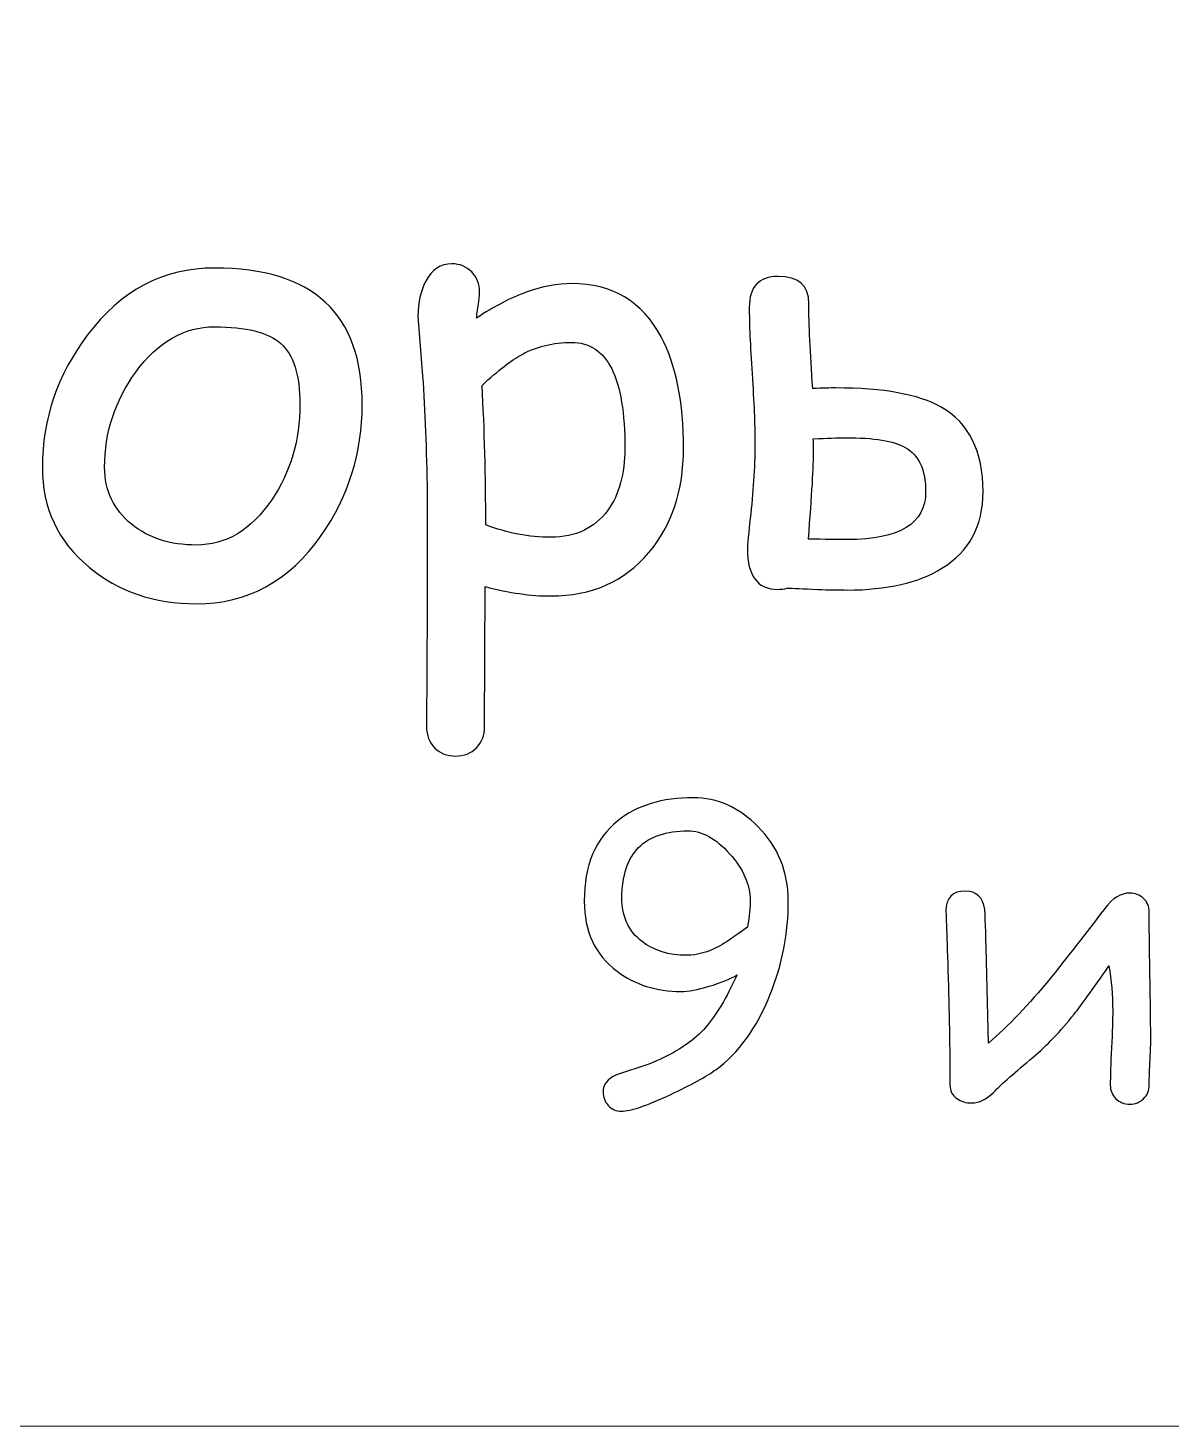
# Model space of a CAD drawing. Header units: centimetres. Extents: x -32 to 84, y -99 to 5.
# Drawn here: x -5.286 to -2.237, y -14.85 to -11.121 of the extents above; entities that cross this region are included whole.
import ezdxf

# ---------------------------------------------------------------- set-up
doc = ezdxf.new("R2010")
doc.units = ezdxf.units.CM
doc.header["$MEASUREMENT"] = 0
doc.layers.add('layer 1', color=7, linetype='Continuous')

msp = doc.modelspace()

# ---------------------------------------------------------------- linework, layer by layer
at = {"layer": 'layer 1', "color": 250, "lineweight": 20}
msp.add_open_spline([(-10.5, 5.15), (-10.5, 5.15), (9.49999, 5.15), (9.49999, 5.15), (9.49999, 5.15), (9.49999, 5.15), (9.49999, -14.85), (9.49999, -14.85), (9.49999, -14.85), (9.49999, -14.85), (-10.5, -14.85), (-10.5, -14.85), (-10.5, -14.85), (-10.5, -14.85), (-10.5, 5.15), (-10.5, 5.15)], degree=3, knots=[0, 0, 0, 0, 0.2, 0.2, 0.2, 0.2, 0.4, 0.4, 0.4, 0.4, 0.6, 0.6, 0.6, 0.6, 1, 1, 1, 1], dxfattribs=at)
msp.add_open_spline([(-10.5, 5.15), (-10.5, 5.15), (9.49999, 5.15), (9.49999, 5.15), (9.49999, 5.15), (9.49999, 5.15), (9.49999, -14.85), (9.49999, -14.85), (9.49999, -14.85), (9.49999, -14.85), (-10.5, -14.85), (-10.5, -14.85), (-10.5, -14.85), (-10.5, -14.85), (-10.5, 5.15), (-10.5, 5.15)], degree=3, knots=[0, 0, 0, 0, 0.2, 0.2, 0.2, 0.2, 0.4, 0.4, 0.4, 0.4, 0.6, 0.6, 0.6, 0.6, 1, 1, 1, 1], dxfattribs=at)
at = {"layer": 'layer 1', "color": 250}
for points, knots in [([(-4.3943, -12.12597), (-4.3943, -12.25442), (-4.43093, -12.37088), (-4.50393, -12.47535), (-4.50393, -12.47535), (-4.58913, -12.59661), (-4.70012, -12.65711), (-4.83716, -12.65711), (-4.83716, -12.65711), (-4.94922, -12.65711), (-5.04448, -12.6246), (-5.1229, -12.55957), (-5.1229, -12.55957), (-5.20593, -12.49108), (-5.24745, -12.40207), (-5.24745, -12.2928), (-5.24745, -12.2928), (-5.24745, -12.16434), (-5.20756, -12.04708), (-5.12751, -11.94101), (-5.12751, -11.94101), (-5.03823, -11.82135), (-4.92508, -11.76165), (-4.78804, -11.76165), (-4.78804, -11.76165), (-4.52564, -11.76165), (-4.3943, -11.88318), (-4.3943, -12.12597)], [0, 0, 0, 0, 0.125, 0.125, 0.125, 0.125, 0.25, 0.25, 0.25, 0.25, 0.375, 0.375, 0.375, 0.375, 0.5, 0.5, 0.5, 0.5, 0.625, 0.625, 0.625, 0.625, 0.75, 0.75, 0.75, 0.75, 1, 1, 1, 1]), ([(-3.8912, -12.63632), (-3.94439, -12.63632), (-4.00272, -12.62806), (-4.06649, -12.61127), (-4.06649, -12.61127), (-4.06649, -12.61127), (-4.06812, -12.98518), (-4.06812, -12.98518), (-4.06812, -12.98518), (-4.06812, -13.0081), (-4.07545, -13.02675), (-4.08983, -13.04141), (-4.08983, -13.04141), (-4.10422, -13.05607), (-4.12294, -13.06326), (-4.14547, -13.06326), (-4.14547, -13.06326), (-4.16799, -13.06326), (-4.1867, -13.05607), (-4.20109, -13.04141), (-4.20109, -13.04141), (-4.21547, -13.02675), (-4.2228, -13.0081), (-4.2228, -12.98518), (-4.2228, -12.98518), (-4.2228, -12.98518), (-4.22117, -12.67257), (-4.22117, -12.67257), (-4.22117, -12.67257), (-4.22117, -12.67257), (-4.22117, -12.36076), (-4.22117, -12.36076), (-4.22117, -12.36076), (-4.2228, -12.24669), (-4.22687, -12.14276), (-4.23338, -12.04895), (-4.23338, -12.04895), (-4.23338, -12.04895), (-4.2456, -11.89038), (-4.2456, -11.89038), (-4.2456, -11.89038), (-4.2456, -11.85333), (-4.23854, -11.82215), (-4.2247, -11.79657), (-4.2247, -11.79657), (-4.20869, -11.76592), (-4.18535, -11.75046), (-4.15496, -11.75046), (-4.15496, -11.75046), (-4.13406, -11.75046), (-4.1167, -11.75766), (-4.10232, -11.77205), (-4.10232, -11.77205), (-4.0882, -11.78644), (-4.08115, -11.80429), (-4.08115, -11.82508), (-4.08115, -11.82508), (-4.08115, -11.82988), (-4.08196, -11.83841), (-4.08359, -11.85093), (-4.08359, -11.85093), (-4.08631, -11.86692), (-4.0882, -11.88185), (-4.08929, -11.89544), (-4.08929, -11.89544), (-4.04371, -11.86453), (-3.99974, -11.84161), (-3.95714, -11.82615), (-3.95714, -11.82615), (-3.91481, -11.81096), (-3.87438, -11.80323), (-3.83557, -11.80323), (-3.83557, -11.80323), (-3.72703, -11.80323), (-3.64725, -11.85067), (-3.59705, -11.94528), (-3.59705, -11.94528), (-3.55715, -12.02016), (-3.53735, -12.11957), (-3.53735, -12.2427), (-3.53735, -12.2427), (-3.53735, -12.35516), (-3.56828, -12.4479), (-3.62989, -12.52066), (-3.62989, -12.52066), (-3.69501, -12.59768), (-3.78238, -12.63632), (-3.8912, -12.63632)], [0, 0, 0, 0, 0.0434783, 0.0434783, 0.0434783, 0.0434783, 0.0869565, 0.0869565, 0.0869565, 0.0869565, 0.1304348, 0.1304348, 0.1304348, 0.1304348, 0.173913, 0.173913, 0.173913, 0.173913, 0.2173913, 0.2173913, 0.2173913, 0.2173913, 0.2608696, 0.2608696, 0.2608696, 0.2608696, 0.3043478, 0.3043478, 0.3043478, 0.3043478, 0.3478261, 0.3478261, 0.3478261, 0.3478261, 0.3913043, 0.3913043, 0.3913043, 0.3913043, 0.4347826, 0.4347826, 0.4347826, 0.4347826, 0.4782609, 0.4782609, 0.4782609, 0.4782609, 0.5217391, 0.5217391, 0.5217391, 0.5217391, 0.5652174, 0.5652174, 0.5652174, 0.5652174, 0.6086957, 0.6086957, 0.6086957, 0.6086957, 0.6521739, 0.6521739, 0.6521739, 0.6521739, 0.6956522, 0.6956522, 0.6956522, 0.6956522, 0.7391304, 0.7391304, 0.7391304, 0.7391304, 0.7826087, 0.7826087, 0.7826087, 0.7826087, 0.826087, 0.826087, 0.826087, 0.826087, 0.8695652, 0.8695652, 0.8695652, 0.8695652, 0.9130435, 0.9130435, 0.9130435, 0.9130435, 1, 1, 1, 1]), ([(-2.73847, -12.35783), (-2.73847, -12.4495), (-2.7751, -12.51773), (-2.84809, -12.5625), (-2.84809, -12.5625), (-2.90997, -12.60114), (-2.99436, -12.62033), (-3.10073, -12.62033), (-3.10073, -12.62033), (-3.12027, -12.62033), (-3.14687, -12.6198), (-3.18024, -12.61873), (-3.18024, -12.61873), (-3.21877, -12.6166), (-3.24563, -12.61554), (-3.26056, -12.61554), (-3.26056, -12.61554), (-3.26897, -12.61767), (-3.27738, -12.61873), (-3.2858, -12.61873), (-3.2858, -12.61873), (-3.3398, -12.61873), (-3.36693, -12.58276), (-3.36693, -12.5108), (-3.36693, -12.5108), (-3.36693, -12.50094), (-3.36395, -12.46976), (-3.35798, -12.41699), (-3.35798, -12.41699), (-3.35065, -12.34717), (-3.34685, -12.28187), (-3.34685, -12.22084), (-3.34685, -12.22084), (-3.34685, -12.17927), (-3.34956, -12.12037), (-3.35445, -12.04388), (-3.35445, -12.04388), (-3.35961, -11.96766), (-3.36205, -11.9085), (-3.36205, -11.86692), (-3.36205, -11.86692), (-3.36205, -11.81176), (-3.33627, -11.78404), (-3.28499, -11.78404), (-3.28499, -11.78404), (-3.23044, -11.78404), (-3.20303, -11.80803), (-3.20303, -11.856), (-3.20303, -11.856), (-3.20303, -11.9109), (-3.19951, -11.98658), (-3.19272, -12.08306), (-3.19272, -12.08306), (-3.16667, -12.08199), (-3.14632, -12.08146), (-3.13166, -12.08146), (-3.13166, -12.08146), (-3.00386, -12.08146), (-2.91023, -12.09852), (-2.85054, -12.13236), (-2.85054, -12.13236), (-2.77591, -12.175), (-2.73847, -12.25016), (-2.73847, -12.35783)], [0, 0, 0, 0, 0.0588235, 0.0588235, 0.0588235, 0.0588235, 0.1176471, 0.1176471, 0.1176471, 0.1176471, 0.1764706, 0.1764706, 0.1764706, 0.1764706, 0.2352941, 0.2352941, 0.2352941, 0.2352941, 0.2941176, 0.2941176, 0.2941176, 0.2941176, 0.3529412, 0.3529412, 0.3529412, 0.3529412, 0.4117647, 0.4117647, 0.4117647, 0.4117647, 0.4705882, 0.4705882, 0.4705882, 0.4705882, 0.5294118, 0.5294118, 0.5294118, 0.5294118, 0.5882353, 0.5882353, 0.5882353, 0.5882353, 0.6470588, 0.6470588, 0.6470588, 0.6470588, 0.7058824, 0.7058824, 0.7058824, 0.7058824, 0.7647059, 0.7647059, 0.7647059, 0.7647059, 0.8235294, 0.8235294, 0.8235294, 0.8235294, 0.8823529, 0.8823529, 0.8823529, 0.8823529, 1, 1, 1, 1]), ([(-4.56037, -12.12597), (-4.56037, -12.04681), (-4.57746, -11.99245), (-4.61139, -11.96287), (-4.61139, -11.96287), (-4.64531, -11.93328), (-4.70419, -11.91836), (-4.78804, -11.91836), (-4.78804, -11.91836), (-4.86918, -11.91836), (-4.93946, -11.9586), (-4.99834, -12.03935), (-4.99834, -12.03935), (-5.0537, -12.11584), (-5.08138, -12.20032), (-5.08138, -12.2928), (-5.08138, -12.2928), (-5.08138, -12.35516), (-5.0575, -12.40606), (-5.00947, -12.44497), (-5.00947, -12.44497), (-4.96361, -12.48202), (-4.90608, -12.50041), (-4.83716, -12.50041), (-4.83716, -12.50041), (-4.75683, -12.50041), (-4.68981, -12.46016), (-4.63553, -12.37941), (-4.63553, -12.37941), (-4.58533, -12.30506), (-4.56037, -12.22058), (-4.56037, -12.12597)], [0, 0, 0, 0, 0.1111111, 0.1111111, 0.1111111, 0.1111111, 0.2222222, 0.2222222, 0.2222222, 0.2222222, 0.3333333, 0.3333333, 0.3333333, 0.3333333, 0.4444444, 0.4444444, 0.4444444, 0.4444444, 0.5555556, 0.5555556, 0.5555556, 0.5555556, 0.6666667, 0.6666667, 0.6666667, 0.6666667, 0.7777778, 0.7777778, 0.7777778, 0.7777778, 1, 1, 1, 1]), ([(-3.83611, -11.95993), (-3.88468, -11.95993), (-3.92891, -11.97059), (-3.96799, -11.99191), (-3.96799, -11.99191), (-3.99622, -12.00711), (-4.03176, -12.03456), (-4.07464, -12.07453), (-4.07464, -12.07453), (-4.06812, -12.19259), (-4.06487, -12.31678), (-4.06487, -12.44684), (-4.06487, -12.44684), (-4.00707, -12.46869), (-3.949, -12.47962), (-3.8912, -12.47962), (-3.8912, -12.47962), (-3.82472, -12.47962), (-3.77425, -12.45537), (-3.73897, -12.40713), (-3.73897, -12.40713), (-3.70885, -12.36502), (-3.69366, -12.31039), (-3.69366, -12.24323), (-3.69366, -12.24323), (-3.69366, -12.14862), (-3.70531, -12.07773), (-3.72893, -12.03056), (-3.72893, -12.03056), (-3.75254, -11.98339), (-3.78836, -11.95993), (-3.83611, -11.95993)], [0, 0, 0, 0, 0.1111111, 0.1111111, 0.1111111, 0.1111111, 0.2222222, 0.2222222, 0.2222222, 0.2222222, 0.3333333, 0.3333333, 0.3333333, 0.3333333, 0.4444444, 0.4444444, 0.4444444, 0.4444444, 0.5555556, 0.5555556, 0.5555556, 0.5555556, 0.6666667, 0.6666667, 0.6666667, 0.6666667, 0.7777778, 0.7777778, 0.7777778, 0.7777778, 1, 1, 1, 1]), ([(-2.89151, -12.35783), (-2.89151, -12.29946), (-2.90969, -12.26028), (-2.94633, -12.24003), (-2.94633, -12.24003), (-2.97591, -12.22271), (-3.02909, -12.21418), (-3.10534, -12.21418), (-3.10534, -12.21418), (-3.12596, -12.21418), (-3.15446, -12.21525), (-3.1911, -12.21738), (-3.1911, -12.21738), (-3.19055, -12.2283), (-3.19028, -12.2387), (-3.19028, -12.24856), (-3.19028, -12.24856), (-3.19028, -12.288), (-3.1949, -12.36662), (-3.20412, -12.48442), (-3.20412, -12.48442), (-3.16015, -12.48548), (-3.12542, -12.48601), (-3.10019, -12.48601), (-3.10019, -12.48601), (-2.96098, -12.48601), (-2.89151, -12.44337), (-2.89151, -12.35783)], [0, 0, 0, 0, 0.125, 0.125, 0.125, 0.125, 0.25, 0.25, 0.25, 0.25, 0.375, 0.375, 0.375, 0.375, 0.5, 0.5, 0.5, 0.5, 0.625, 0.625, 0.625, 0.625, 0.75, 0.75, 0.75, 0.75, 1, 1, 1, 1]), ([(-3.45127, -13.89959), (-3.47658, -13.91815), (-3.51721, -13.94038), (-3.57318, -13.96628), (-3.57318, -13.96628), (-3.63537, -13.99569), (-3.67869, -14.01039), (-3.70292, -14.01039), (-3.70292, -14.01039), (-3.71719, -14.01039), (-3.72895, -14.00531), (-3.73821, -13.99499), (-3.73821, -13.99499), (-3.74731, -13.98483), (-3.75194, -13.97276), (-3.75194, -13.9591), (-3.75194, -13.9591), (-3.75194, -13.93898), (-3.74018, -13.92392), (-3.71647, -13.91359), (-3.71647, -13.91359), (-3.71647, -13.91359), (-3.6295, -13.88454), (-3.6295, -13.88454), (-3.6295, -13.88454), (-3.57568, -13.86301), (-3.53307, -13.83815), (-3.50171, -13.81015), (-3.50171, -13.81015), (-3.47052, -13.78232), (-3.44201, -13.74241), (-3.41634, -13.69095), (-3.41634, -13.69095), (-3.41634, -13.69095), (-3.39388, -13.64701), (-3.39388, -13.64701), (-3.39388, -13.64701), (-3.41331, -13.65787), (-3.43844, -13.66802), (-3.46909, -13.6773), (-3.46909, -13.6773), (-3.49975, -13.68657), (-3.52452, -13.69112), (-3.54377, -13.69112), (-3.54377, -13.69112), (-3.60953, -13.69112), (-3.66639, -13.67309), (-3.71451, -13.63721), (-3.71451, -13.63721), (-3.77296, -13.59345), (-3.8022, -13.53114), (-3.8022, -13.45045), (-3.8022, -13.45045), (-3.8022, -13.35505), (-3.77225, -13.28329), (-3.71237, -13.2355), (-3.71237, -13.2355), (-3.66122, -13.19472), (-3.59421, -13.17441), (-3.51098, -13.17441), (-3.51098, -13.17441), (-3.44699, -13.17441), (-3.38961, -13.19997), (-3.33881, -13.25126), (-3.33881, -13.25126), (-3.28517, -13.30569), (-3.25826, -13.37116), (-3.2579, -13.44817), (-3.2579, -13.44817), (-3.25755, -13.53499), (-3.27394, -13.61918), (-3.30691, -13.70075), (-3.30691, -13.70075), (-3.34237, -13.78897), (-3.39049, -13.85531), (-3.45127, -13.89959)], [0, 0, 0, 0, 0.05, 0.05, 0.05, 0.05, 0.1, 0.1, 0.1, 0.1, 0.15, 0.15, 0.15, 0.15, 0.2, 0.2, 0.2, 0.2, 0.25, 0.25, 0.25, 0.25, 0.3, 0.3, 0.3, 0.3, 0.35, 0.35, 0.35, 0.35, 0.4, 0.4, 0.4, 0.4, 0.45, 0.45, 0.45, 0.45, 0.5, 0.5, 0.5, 0.5, 0.55, 0.55, 0.55, 0.55, 0.6, 0.6, 0.6, 0.6, 0.65, 0.65, 0.65, 0.65, 0.7, 0.7, 0.7, 0.7, 0.75, 0.75, 0.75, 0.75, 0.8, 0.8, 0.8, 0.8, 0.85, 0.85, 0.85, 0.85, 0.9, 0.9, 0.9, 0.9, 1, 1, 1, 1]), ([(-3.52542, -13.26263), (-3.58387, -13.26263), (-3.62772, -13.27751), (-3.65712, -13.30727), (-3.65712, -13.30727), (-3.68653, -13.33685), (-3.70132, -13.38166), (-3.70168, -13.44135), (-3.70168, -13.44135), (-3.70168, -13.49158), (-3.68368, -13.53044), (-3.64786, -13.5581), (-3.64786, -13.5581), (-3.6163, -13.58243), (-3.57656, -13.5945), (-3.52844, -13.5945), (-3.52844, -13.5945), (-3.50064, -13.5945), (-3.47158, -13.58628), (-3.44129, -13.57), (-3.44129, -13.57), (-3.42739, -13.56247), (-3.40244, -13.54549), (-3.36626, -13.51924), (-3.36626, -13.51924), (-3.3618, -13.48948), (-3.35949, -13.46603), (-3.35949, -13.44852), (-3.35949, -13.44852), (-3.35985, -13.40581), (-3.3782, -13.36415), (-3.41455, -13.32355), (-3.41455, -13.32355), (-3.45091, -13.28294), (-3.4878, -13.26263), (-3.52542, -13.26263)], [0, 0, 0, 0, 0.1, 0.1, 0.1, 0.1, 0.2, 0.2, 0.2, 0.2, 0.3, 0.3, 0.3, 0.3, 0.4, 0.4, 0.4, 0.4, 0.5, 0.5, 0.5, 0.5, 0.6, 0.6, 0.6, 0.6, 0.7, 0.7, 0.7, 0.7, 0.8, 0.8, 0.8, 0.8, 1, 1, 1, 1]), ([(-2.29121, -13.82188), (-2.29121, -13.83518), (-2.29175, -13.85513), (-2.29318, -13.88139), (-2.29318, -13.88139), (-2.2946, -13.90764), (-2.29532, -13.92742), (-2.29532, -13.94073), (-2.29532, -13.94073), (-2.29532, -13.95508), (-2.30031, -13.96716), (-2.31011, -13.97696), (-2.31011, -13.97696), (-2.32009, -13.98659), (-2.33239, -13.99149), (-2.34682, -13.99149), (-2.34682, -13.99149), (-2.3618, -13.99149), (-2.37427, -13.98659), (-2.38425, -13.97696), (-2.38425, -13.97696), (-2.39405, -13.96716), (-2.39904, -13.95525), (-2.39904, -13.9409), (-2.39904, -13.9409), (-2.39904, -13.91867), (-2.39797, -13.88559), (-2.39583, -13.84165), (-2.39583, -13.84165), (-2.3937, -13.79772), (-2.39263, -13.76464), (-2.39263, -13.74258), (-2.39263, -13.74258), (-2.39263, -13.70058), (-2.39601, -13.66067), (-2.40261, -13.62286), (-2.40261, -13.62286), (-2.4452, -13.6843), (-2.47604, -13.72718), (-2.49528, -13.75134), (-2.49528, -13.75134), (-2.53236, -13.79772), (-2.56871, -13.83605), (-2.60471, -13.86598), (-2.60471, -13.86598), (-2.65212, -13.90519), (-2.68741, -13.9367), (-2.71057, -13.96015), (-2.71057, -13.96015), (-2.72893, -13.97888), (-2.74836, -13.98834), (-2.76868, -13.98834), (-2.76868, -13.98834), (-2.78401, -13.98834), (-2.79719, -13.98448), (-2.80842, -13.97661), (-2.80842, -13.97661), (-2.82072, -13.96768), (-2.82678, -13.95578), (-2.82678, -13.94108), (-2.82678, -13.94108), (-2.82678, -13.84358), (-2.82856, -13.74206), (-2.83194, -13.63634), (-2.83194, -13.63634), (-2.83569, -13.52641), (-2.83747, -13.47285), (-2.83747, -13.47565), (-2.83747, -13.47565), (-2.83747, -13.44082), (-2.82001, -13.42332), (-2.78525, -13.42332), (-2.78525, -13.42332), (-2.75584, -13.42332), (-2.73855, -13.43977), (-2.73375, -13.4725), (-2.73375, -13.4725), (-2.73304, -13.47775), (-2.73197, -13.51136), (-2.73018, -13.57367), (-2.73018, -13.57367), (-2.73018, -13.57367), (-2.72413, -13.8287), (-2.72413, -13.8287), (-2.72413, -13.8287), (-2.67137, -13.78319), (-2.61647, -13.72596), (-2.55927, -13.65664), (-2.55927, -13.65664), (-2.54144, -13.63511), (-2.49279, -13.57245), (-2.41312, -13.469), (-2.41312, -13.469), (-2.39244, -13.44205), (-2.37052, -13.42857), (-2.34717, -13.42857), (-2.34717, -13.42857), (-2.33256, -13.42857), (-2.32026, -13.43329), (-2.31028, -13.44292), (-2.31028, -13.44292), (-2.30031, -13.45255), (-2.29532, -13.46463), (-2.29532, -13.47933), (-2.29532, -13.47933), (-2.29532, -13.51714), (-2.2946, -13.57437), (-2.29318, -13.65069), (-2.29318, -13.65069), (-2.29175, -13.72701), (-2.29121, -13.78407), (-2.29121, -13.82188)], [0, 0, 0, 0, 0.0344828, 0.0344828, 0.0344828, 0.0344828, 0.0689655, 0.0689655, 0.0689655, 0.0689655, 0.1034483, 0.1034483, 0.1034483, 0.1034483, 0.137931, 0.137931, 0.137931, 0.137931, 0.1724138, 0.1724138, 0.1724138, 0.1724138, 0.2068966, 0.2068966, 0.2068966, 0.2068966, 0.2413793, 0.2413793, 0.2413793, 0.2413793, 0.2758621, 0.2758621, 0.2758621, 0.2758621, 0.3103448, 0.3103448, 0.3103448, 0.3103448, 0.3448276, 0.3448276, 0.3448276, 0.3448276, 0.3793103, 0.3793103, 0.3793103, 0.3793103, 0.4137931, 0.4137931, 0.4137931, 0.4137931, 0.4482759, 0.4482759, 0.4482759, 0.4482759, 0.4827586, 0.4827586, 0.4827586, 0.4827586, 0.5172414, 0.5172414, 0.5172414, 0.5172414, 0.5517241, 0.5517241, 0.5517241, 0.5517241, 0.5862069, 0.5862069, 0.5862069, 0.5862069, 0.6206897, 0.6206897, 0.6206897, 0.6206897, 0.6551724, 0.6551724, 0.6551724, 0.6551724, 0.6896552, 0.6896552, 0.6896552, 0.6896552, 0.7241379, 0.7241379, 0.7241379, 0.7241379, 0.7586207, 0.7586207, 0.7586207, 0.7586207, 0.7931034, 0.7931034, 0.7931034, 0.7931034, 0.8275862, 0.8275862, 0.8275862, 0.8275862, 0.862069, 0.862069, 0.862069, 0.862069, 0.8965517, 0.8965517, 0.8965517, 0.8965517, 0.9310345, 0.9310345, 0.9310345, 0.9310345, 1, 1, 1, 1])]:
    msp.add_open_spline(points, degree=3, knots=knots, dxfattribs=at)
at = {"layer": 'layer 1', "color": 250, "lineweight": 25}
for points, knots in [([(-4.3943, -12.12597), (-4.3943, -12.25442), (-4.43093, -12.37088), (-4.50393, -12.47535), (-4.50393, -12.47535), (-4.58913, -12.59661), (-4.70012, -12.65711), (-4.83716, -12.65711), (-4.83716, -12.65711), (-4.94922, -12.65711), (-5.04448, -12.6246), (-5.1229, -12.55957), (-5.1229, -12.55957), (-5.20593, -12.49108), (-5.24745, -12.40207), (-5.24745, -12.2928), (-5.24745, -12.2928), (-5.24745, -12.16434), (-5.20756, -12.04708), (-5.12751, -11.94101), (-5.12751, -11.94101), (-5.03823, -11.82135), (-4.92508, -11.76165), (-4.78804, -11.76165), (-4.78804, -11.76165), (-4.52564, -11.76165), (-4.3943, -11.88318), (-4.3943, -12.12597)], [0, 0, 0, 0, 0.125, 0.125, 0.125, 0.125, 0.25, 0.25, 0.25, 0.25, 0.375, 0.375, 0.375, 0.375, 0.5, 0.5, 0.5, 0.5, 0.625, 0.625, 0.625, 0.625, 0.75, 0.75, 0.75, 0.75, 1, 1, 1, 1]), ([(-3.8912, -12.63632), (-3.94439, -12.63632), (-4.00272, -12.62806), (-4.06649, -12.61127), (-4.06649, -12.61127), (-4.06649, -12.61127), (-4.06812, -12.98518), (-4.06812, -12.98518), (-4.06812, -12.98518), (-4.06812, -13.0081), (-4.07545, -13.02675), (-4.08983, -13.04141), (-4.08983, -13.04141), (-4.10422, -13.05607), (-4.12294, -13.06326), (-4.14547, -13.06326), (-4.14547, -13.06326), (-4.16799, -13.06326), (-4.1867, -13.05607), (-4.20109, -13.04141), (-4.20109, -13.04141), (-4.21547, -13.02675), (-4.2228, -13.0081), (-4.2228, -12.98518), (-4.2228, -12.98518), (-4.2228, -12.98518), (-4.22117, -12.67257), (-4.22117, -12.67257), (-4.22117, -12.67257), (-4.22117, -12.67257), (-4.22117, -12.36076), (-4.22117, -12.36076), (-4.22117, -12.36076), (-4.2228, -12.24669), (-4.22687, -12.14276), (-4.23338, -12.04895), (-4.23338, -12.04895), (-4.23338, -12.04895), (-4.2456, -11.89038), (-4.2456, -11.89038), (-4.2456, -11.89038), (-4.2456, -11.85333), (-4.23854, -11.82215), (-4.2247, -11.79657), (-4.2247, -11.79657), (-4.20869, -11.76592), (-4.18535, -11.75046), (-4.15496, -11.75046), (-4.15496, -11.75046), (-4.13406, -11.75046), (-4.1167, -11.75766), (-4.10232, -11.77205), (-4.10232, -11.77205), (-4.0882, -11.78644), (-4.08115, -11.80429), (-4.08115, -11.82508), (-4.08115, -11.82508), (-4.08115, -11.82988), (-4.08196, -11.83841), (-4.08359, -11.85093), (-4.08359, -11.85093), (-4.08631, -11.86692), (-4.0882, -11.88185), (-4.08929, -11.89544), (-4.08929, -11.89544), (-4.04371, -11.86453), (-3.99974, -11.84161), (-3.95714, -11.82615), (-3.95714, -11.82615), (-3.91481, -11.81096), (-3.87438, -11.80323), (-3.83557, -11.80323), (-3.83557, -11.80323), (-3.72703, -11.80323), (-3.64725, -11.85067), (-3.59705, -11.94528), (-3.59705, -11.94528), (-3.55715, -12.02016), (-3.53735, -12.11957), (-3.53735, -12.2427), (-3.53735, -12.2427), (-3.53735, -12.35516), (-3.56828, -12.4479), (-3.62989, -12.52066), (-3.62989, -12.52066), (-3.69501, -12.59768), (-3.78238, -12.63632), (-3.8912, -12.63632)], [0, 0, 0, 0, 0.0434783, 0.0434783, 0.0434783, 0.0434783, 0.0869565, 0.0869565, 0.0869565, 0.0869565, 0.1304348, 0.1304348, 0.1304348, 0.1304348, 0.173913, 0.173913, 0.173913, 0.173913, 0.2173913, 0.2173913, 0.2173913, 0.2173913, 0.2608696, 0.2608696, 0.2608696, 0.2608696, 0.3043478, 0.3043478, 0.3043478, 0.3043478, 0.3478261, 0.3478261, 0.3478261, 0.3478261, 0.3913043, 0.3913043, 0.3913043, 0.3913043, 0.4347826, 0.4347826, 0.4347826, 0.4347826, 0.4782609, 0.4782609, 0.4782609, 0.4782609, 0.5217391, 0.5217391, 0.5217391, 0.5217391, 0.5652174, 0.5652174, 0.5652174, 0.5652174, 0.6086957, 0.6086957, 0.6086957, 0.6086957, 0.6521739, 0.6521739, 0.6521739, 0.6521739, 0.6956522, 0.6956522, 0.6956522, 0.6956522, 0.7391304, 0.7391304, 0.7391304, 0.7391304, 0.7826087, 0.7826087, 0.7826087, 0.7826087, 0.826087, 0.826087, 0.826087, 0.826087, 0.8695652, 0.8695652, 0.8695652, 0.8695652, 0.9130435, 0.9130435, 0.9130435, 0.9130435, 1, 1, 1, 1]), ([(-2.73847, -12.35783), (-2.73847, -12.4495), (-2.7751, -12.51773), (-2.84809, -12.5625), (-2.84809, -12.5625), (-2.90997, -12.60114), (-2.99436, -12.62033), (-3.10073, -12.62033), (-3.10073, -12.62033), (-3.12027, -12.62033), (-3.14687, -12.6198), (-3.18024, -12.61873), (-3.18024, -12.61873), (-3.21877, -12.6166), (-3.24563, -12.61554), (-3.26056, -12.61554), (-3.26056, -12.61554), (-3.26897, -12.61767), (-3.27738, -12.61873), (-3.2858, -12.61873), (-3.2858, -12.61873), (-3.3398, -12.61873), (-3.36693, -12.58276), (-3.36693, -12.5108), (-3.36693, -12.5108), (-3.36693, -12.50094), (-3.36395, -12.46976), (-3.35798, -12.41699), (-3.35798, -12.41699), (-3.35065, -12.34717), (-3.34685, -12.28187), (-3.34685, -12.22084), (-3.34685, -12.22084), (-3.34685, -12.17927), (-3.34956, -12.12037), (-3.35445, -12.04388), (-3.35445, -12.04388), (-3.35961, -11.96766), (-3.36205, -11.9085), (-3.36205, -11.86692), (-3.36205, -11.86692), (-3.36205, -11.81176), (-3.33627, -11.78404), (-3.28499, -11.78404), (-3.28499, -11.78404), (-3.23044, -11.78404), (-3.20303, -11.80803), (-3.20303, -11.856), (-3.20303, -11.856), (-3.20303, -11.9109), (-3.19951, -11.98658), (-3.19272, -12.08306), (-3.19272, -12.08306), (-3.16667, -12.08199), (-3.14632, -12.08146), (-3.13166, -12.08146), (-3.13166, -12.08146), (-3.00386, -12.08146), (-2.91023, -12.09852), (-2.85054, -12.13236), (-2.85054, -12.13236), (-2.77591, -12.175), (-2.73847, -12.25016), (-2.73847, -12.35783)], [0, 0, 0, 0, 0.0588235, 0.0588235, 0.0588235, 0.0588235, 0.1176471, 0.1176471, 0.1176471, 0.1176471, 0.1764706, 0.1764706, 0.1764706, 0.1764706, 0.2352941, 0.2352941, 0.2352941, 0.2352941, 0.2941176, 0.2941176, 0.2941176, 0.2941176, 0.3529412, 0.3529412, 0.3529412, 0.3529412, 0.4117647, 0.4117647, 0.4117647, 0.4117647, 0.4705882, 0.4705882, 0.4705882, 0.4705882, 0.5294118, 0.5294118, 0.5294118, 0.5294118, 0.5882353, 0.5882353, 0.5882353, 0.5882353, 0.6470588, 0.6470588, 0.6470588, 0.6470588, 0.7058824, 0.7058824, 0.7058824, 0.7058824, 0.7647059, 0.7647059, 0.7647059, 0.7647059, 0.8235294, 0.8235294, 0.8235294, 0.8235294, 0.8823529, 0.8823529, 0.8823529, 0.8823529, 1, 1, 1, 1]), ([(-4.56037, -12.12597), (-4.56037, -12.04681), (-4.57746, -11.99245), (-4.61139, -11.96287), (-4.61139, -11.96287), (-4.64531, -11.93328), (-4.70419, -11.91836), (-4.78804, -11.91836), (-4.78804, -11.91836), (-4.86918, -11.91836), (-4.93946, -11.9586), (-4.99834, -12.03935), (-4.99834, -12.03935), (-5.0537, -12.11584), (-5.08138, -12.20032), (-5.08138, -12.2928), (-5.08138, -12.2928), (-5.08138, -12.35516), (-5.0575, -12.40606), (-5.00947, -12.44497), (-5.00947, -12.44497), (-4.96361, -12.48202), (-4.90608, -12.50041), (-4.83716, -12.50041), (-4.83716, -12.50041), (-4.75683, -12.50041), (-4.68981, -12.46016), (-4.63553, -12.37941), (-4.63553, -12.37941), (-4.58533, -12.30506), (-4.56037, -12.22058), (-4.56037, -12.12597)], [0, 0, 0, 0, 0.1111111, 0.1111111, 0.1111111, 0.1111111, 0.2222222, 0.2222222, 0.2222222, 0.2222222, 0.3333333, 0.3333333, 0.3333333, 0.3333333, 0.4444444, 0.4444444, 0.4444444, 0.4444444, 0.5555556, 0.5555556, 0.5555556, 0.5555556, 0.6666667, 0.6666667, 0.6666667, 0.6666667, 0.7777778, 0.7777778, 0.7777778, 0.7777778, 1, 1, 1, 1]), ([(-3.83611, -11.95993), (-3.88468, -11.95993), (-3.92891, -11.97059), (-3.96799, -11.99191), (-3.96799, -11.99191), (-3.99622, -12.00711), (-4.03176, -12.03456), (-4.07464, -12.07453), (-4.07464, -12.07453), (-4.06812, -12.19259), (-4.06487, -12.31678), (-4.06487, -12.44684), (-4.06487, -12.44684), (-4.00707, -12.46869), (-3.949, -12.47962), (-3.8912, -12.47962), (-3.8912, -12.47962), (-3.82472, -12.47962), (-3.77425, -12.45537), (-3.73897, -12.40713), (-3.73897, -12.40713), (-3.70885, -12.36502), (-3.69366, -12.31039), (-3.69366, -12.24323), (-3.69366, -12.24323), (-3.69366, -12.14862), (-3.70531, -12.07773), (-3.72893, -12.03056), (-3.72893, -12.03056), (-3.75254, -11.98339), (-3.78836, -11.95993), (-3.83611, -11.95993)], [0, 0, 0, 0, 0.1111111, 0.1111111, 0.1111111, 0.1111111, 0.2222222, 0.2222222, 0.2222222, 0.2222222, 0.3333333, 0.3333333, 0.3333333, 0.3333333, 0.4444444, 0.4444444, 0.4444444, 0.4444444, 0.5555556, 0.5555556, 0.5555556, 0.5555556, 0.6666667, 0.6666667, 0.6666667, 0.6666667, 0.7777778, 0.7777778, 0.7777778, 0.7777778, 1, 1, 1, 1]), ([(-2.89151, -12.35783), (-2.89151, -12.29946), (-2.90969, -12.26028), (-2.94633, -12.24003), (-2.94633, -12.24003), (-2.97591, -12.22271), (-3.02909, -12.21418), (-3.10534, -12.21418), (-3.10534, -12.21418), (-3.12596, -12.21418), (-3.15446, -12.21525), (-3.1911, -12.21738), (-3.1911, -12.21738), (-3.19055, -12.2283), (-3.19028, -12.2387), (-3.19028, -12.24856), (-3.19028, -12.24856), (-3.19028, -12.288), (-3.1949, -12.36662), (-3.20412, -12.48442), (-3.20412, -12.48442), (-3.16015, -12.48548), (-3.12542, -12.48601), (-3.10019, -12.48601), (-3.10019, -12.48601), (-2.96098, -12.48601), (-2.89151, -12.44337), (-2.89151, -12.35783)], [0, 0, 0, 0, 0.125, 0.125, 0.125, 0.125, 0.25, 0.25, 0.25, 0.25, 0.375, 0.375, 0.375, 0.375, 0.5, 0.5, 0.5, 0.5, 0.625, 0.625, 0.625, 0.625, 0.75, 0.75, 0.75, 0.75, 1, 1, 1, 1])]:
    msp.add_open_spline(points, degree=3, knots=knots, dxfattribs=at)
at = {"layer": 'layer 1', "color": 250, "lineweight": 9}
for points, knots in [([(-3.45127, -13.89959), (-3.47658, -13.91815), (-3.51721, -13.94038), (-3.57318, -13.96628), (-3.57318, -13.96628), (-3.63537, -13.99569), (-3.67869, -14.01039), (-3.70292, -14.01039), (-3.70292, -14.01039), (-3.71719, -14.01039), (-3.72895, -14.00531), (-3.73821, -13.99499), (-3.73821, -13.99499), (-3.74731, -13.98483), (-3.75194, -13.97276), (-3.75194, -13.9591), (-3.75194, -13.9591), (-3.75194, -13.93898), (-3.74018, -13.92392), (-3.71647, -13.91359), (-3.71647, -13.91359), (-3.71647, -13.91359), (-3.6295, -13.88454), (-3.6295, -13.88454), (-3.6295, -13.88454), (-3.57568, -13.86301), (-3.53307, -13.83815), (-3.50171, -13.81015), (-3.50171, -13.81015), (-3.47052, -13.78232), (-3.44201, -13.74241), (-3.41634, -13.69095), (-3.41634, -13.69095), (-3.41634, -13.69095), (-3.39388, -13.64701), (-3.39388, -13.64701), (-3.39388, -13.64701), (-3.41331, -13.65787), (-3.43844, -13.66802), (-3.46909, -13.6773), (-3.46909, -13.6773), (-3.49975, -13.68657), (-3.52452, -13.69112), (-3.54377, -13.69112), (-3.54377, -13.69112), (-3.60953, -13.69112), (-3.66639, -13.67309), (-3.71451, -13.63721), (-3.71451, -13.63721), (-3.77296, -13.59345), (-3.8022, -13.53114), (-3.8022, -13.45045), (-3.8022, -13.45045), (-3.8022, -13.35505), (-3.77225, -13.28329), (-3.71237, -13.2355), (-3.71237, -13.2355), (-3.66122, -13.19472), (-3.59421, -13.17441), (-3.51098, -13.17441), (-3.51098, -13.17441), (-3.44699, -13.17441), (-3.38961, -13.19997), (-3.33881, -13.25126), (-3.33881, -13.25126), (-3.28517, -13.30569), (-3.25826, -13.37116), (-3.2579, -13.44817), (-3.2579, -13.44817), (-3.25755, -13.53499), (-3.27394, -13.61918), (-3.30691, -13.70075), (-3.30691, -13.70075), (-3.34237, -13.78897), (-3.39049, -13.85531), (-3.45127, -13.89959)], [0, 0, 0, 0, 0.05, 0.05, 0.05, 0.05, 0.1, 0.1, 0.1, 0.1, 0.15, 0.15, 0.15, 0.15, 0.2, 0.2, 0.2, 0.2, 0.25, 0.25, 0.25, 0.25, 0.3, 0.3, 0.3, 0.3, 0.35, 0.35, 0.35, 0.35, 0.4, 0.4, 0.4, 0.4, 0.45, 0.45, 0.45, 0.45, 0.5, 0.5, 0.5, 0.5, 0.55, 0.55, 0.55, 0.55, 0.6, 0.6, 0.6, 0.6, 0.65, 0.65, 0.65, 0.65, 0.7, 0.7, 0.7, 0.7, 0.75, 0.75, 0.75, 0.75, 0.8, 0.8, 0.8, 0.8, 0.85, 0.85, 0.85, 0.85, 0.9, 0.9, 0.9, 0.9, 1, 1, 1, 1]), ([(-3.52542, -13.26263), (-3.58387, -13.26263), (-3.62772, -13.27751), (-3.65712, -13.30727), (-3.65712, -13.30727), (-3.68653, -13.33685), (-3.70132, -13.38166), (-3.70168, -13.44135), (-3.70168, -13.44135), (-3.70168, -13.49158), (-3.68368, -13.53044), (-3.64786, -13.5581), (-3.64786, -13.5581), (-3.6163, -13.58243), (-3.57656, -13.5945), (-3.52844, -13.5945), (-3.52844, -13.5945), (-3.50064, -13.5945), (-3.47158, -13.58628), (-3.44129, -13.57), (-3.44129, -13.57), (-3.42739, -13.56247), (-3.40244, -13.54549), (-3.36626, -13.51924), (-3.36626, -13.51924), (-3.3618, -13.48948), (-3.35949, -13.46603), (-3.35949, -13.44852), (-3.35949, -13.44852), (-3.35985, -13.40581), (-3.3782, -13.36415), (-3.41455, -13.32355), (-3.41455, -13.32355), (-3.45091, -13.28294), (-3.4878, -13.26263), (-3.52542, -13.26263)], [0, 0, 0, 0, 0.1, 0.1, 0.1, 0.1, 0.2, 0.2, 0.2, 0.2, 0.3, 0.3, 0.3, 0.3, 0.4, 0.4, 0.4, 0.4, 0.5, 0.5, 0.5, 0.5, 0.6, 0.6, 0.6, 0.6, 0.7, 0.7, 0.7, 0.7, 0.8, 0.8, 0.8, 0.8, 1, 1, 1, 1]), ([(-2.29121, -13.82188), (-2.29121, -13.83518), (-2.29175, -13.85513), (-2.29318, -13.88139), (-2.29318, -13.88139), (-2.2946, -13.90764), (-2.29532, -13.92742), (-2.29532, -13.94073), (-2.29532, -13.94073), (-2.29532, -13.95508), (-2.30031, -13.96716), (-2.31011, -13.97696), (-2.31011, -13.97696), (-2.32009, -13.98659), (-2.33239, -13.99149), (-2.34682, -13.99149), (-2.34682, -13.99149), (-2.3618, -13.99149), (-2.37427, -13.98659), (-2.38425, -13.97696), (-2.38425, -13.97696), (-2.39405, -13.96716), (-2.39904, -13.95525), (-2.39904, -13.9409), (-2.39904, -13.9409), (-2.39904, -13.91867), (-2.39797, -13.88559), (-2.39583, -13.84165), (-2.39583, -13.84165), (-2.3937, -13.79772), (-2.39263, -13.76464), (-2.39263, -13.74258), (-2.39263, -13.74258), (-2.39263, -13.70058), (-2.39601, -13.66067), (-2.40261, -13.62286), (-2.40261, -13.62286), (-2.4452, -13.6843), (-2.47604, -13.72718), (-2.49528, -13.75134), (-2.49528, -13.75134), (-2.53236, -13.79772), (-2.56871, -13.83605), (-2.60471, -13.86598), (-2.60471, -13.86598), (-2.65212, -13.90519), (-2.68741, -13.9367), (-2.71057, -13.96015), (-2.71057, -13.96015), (-2.72893, -13.97888), (-2.74836, -13.98834), (-2.76868, -13.98834), (-2.76868, -13.98834), (-2.78401, -13.98834), (-2.79719, -13.98448), (-2.80842, -13.97661), (-2.80842, -13.97661), (-2.82072, -13.96768), (-2.82678, -13.95578), (-2.82678, -13.94108), (-2.82678, -13.94108), (-2.82678, -13.84358), (-2.82856, -13.74206), (-2.83194, -13.63634), (-2.83194, -13.63634), (-2.83569, -13.52641), (-2.83747, -13.47285), (-2.83747, -13.47565), (-2.83747, -13.47565), (-2.83747, -13.44082), (-2.82001, -13.42332), (-2.78525, -13.42332), (-2.78525, -13.42332), (-2.75584, -13.42332), (-2.73855, -13.43977), (-2.73375, -13.4725), (-2.73375, -13.4725), (-2.73304, -13.47775), (-2.73197, -13.51136), (-2.73018, -13.57367), (-2.73018, -13.57367), (-2.73018, -13.57367), (-2.72413, -13.8287), (-2.72413, -13.8287), (-2.72413, -13.8287), (-2.67137, -13.78319), (-2.61647, -13.72596), (-2.55927, -13.65664), (-2.55927, -13.65664), (-2.54144, -13.63511), (-2.49279, -13.57245), (-2.41312, -13.469), (-2.41312, -13.469), (-2.39244, -13.44205), (-2.37052, -13.42857), (-2.34717, -13.42857), (-2.34717, -13.42857), (-2.33256, -13.42857), (-2.32026, -13.43329), (-2.31028, -13.44292), (-2.31028, -13.44292), (-2.30031, -13.45255), (-2.29532, -13.46463), (-2.29532, -13.47933), (-2.29532, -13.47933), (-2.29532, -13.51714), (-2.2946, -13.57437), (-2.29318, -13.65069), (-2.29318, -13.65069), (-2.29175, -13.72701), (-2.29121, -13.78407), (-2.29121, -13.82188)], [0, 0, 0, 0, 0.0344828, 0.0344828, 0.0344828, 0.0344828, 0.0689655, 0.0689655, 0.0689655, 0.0689655, 0.1034483, 0.1034483, 0.1034483, 0.1034483, 0.137931, 0.137931, 0.137931, 0.137931, 0.1724138, 0.1724138, 0.1724138, 0.1724138, 0.2068966, 0.2068966, 0.2068966, 0.2068966, 0.2413793, 0.2413793, 0.2413793, 0.2413793, 0.2758621, 0.2758621, 0.2758621, 0.2758621, 0.3103448, 0.3103448, 0.3103448, 0.3103448, 0.3448276, 0.3448276, 0.3448276, 0.3448276, 0.3793103, 0.3793103, 0.3793103, 0.3793103, 0.4137931, 0.4137931, 0.4137931, 0.4137931, 0.4482759, 0.4482759, 0.4482759, 0.4482759, 0.4827586, 0.4827586, 0.4827586, 0.4827586, 0.5172414, 0.5172414, 0.5172414, 0.5172414, 0.5517241, 0.5517241, 0.5517241, 0.5517241, 0.5862069, 0.5862069, 0.5862069, 0.5862069, 0.6206897, 0.6206897, 0.6206897, 0.6206897, 0.6551724, 0.6551724, 0.6551724, 0.6551724, 0.6896552, 0.6896552, 0.6896552, 0.6896552, 0.7241379, 0.7241379, 0.7241379, 0.7241379, 0.7586207, 0.7586207, 0.7586207, 0.7586207, 0.7931034, 0.7931034, 0.7931034, 0.7931034, 0.8275862, 0.8275862, 0.8275862, 0.8275862, 0.862069, 0.862069, 0.862069, 0.862069, 0.8965517, 0.8965517, 0.8965517, 0.8965517, 0.9310345, 0.9310345, 0.9310345, 0.9310345, 1, 1, 1, 1])]:
    msp.add_open_spline(points, degree=3, knots=knots, dxfattribs=at)

doc.saveas('drawing.dxf')
